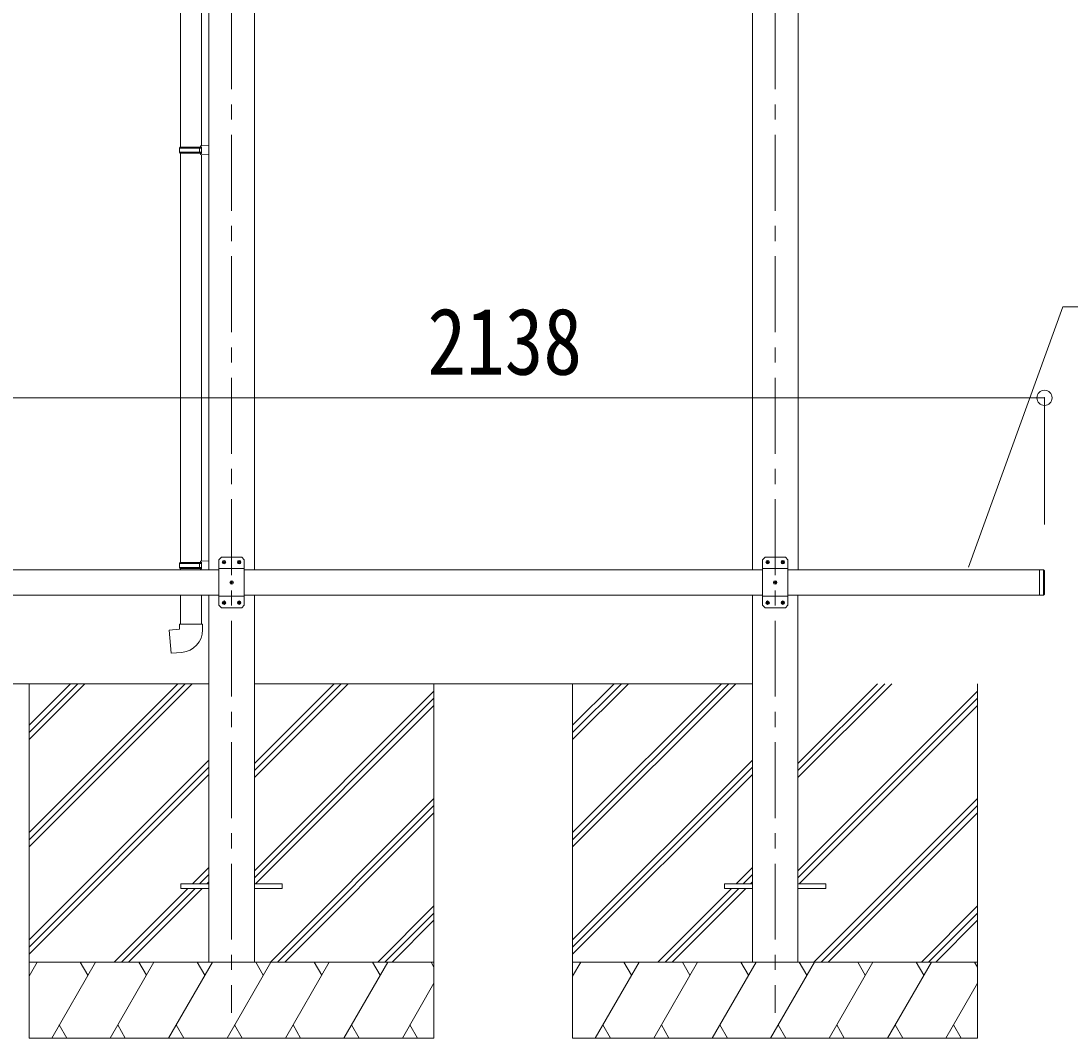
# Model space of a CAD drawing. Units: millimetres at full size, sheet at 1:30; details may follow other scales. Extents: x -8432 to 8432, y -5820 to 5820.
# Drawn here: x 4457 to 6530, y -3235 to -1225 of the extents above; entities that cross this region are included whole.
import ezdxf
from ezdxf.enums import TextEntityAlignment as Align

# ---------------------------------------------------------------- set-up
doc = ezdxf.new("R2010")
doc.units = ezdxf.units.MM
doc.header["$LTSCALE"] = 30
doc.header["$PDMODE"] = 32
doc.header["$PDSIZE"] = 30
doc.linetypes.add('CHAIN1', pattern=[8, 5, -1, 1, -1])
for name, color, linetype, lineweight in [('0-0_0', 7, 'Continuous', 9), ('0-1_本体', 5, 'CHAIN1', 9), ('0-3_ELV2', 4, 'Continuous', 9), ('0-6_OTH_LINE', 6, 'Continuous', 9), ('0-7_SHAPE', 7, 'Continuous', 9), ('0-9_OUTLINE', 7, 'Continuous', 9)]:
    doc.layers.add(name, color=color, linetype=linetype, lineweight=lineweight)
doc.styles.add('ＭＳ ゴシック', font='')
doc.styles.get('ＭＳ ゴシック').set_extended_font_data('MS Gothic')

msp = doc.modelspace()

# ---------------------------------------------------------------- linework, layer by layer
at = {"layer": '0-0_0'}
for p, q in [((4291.39, -2534.54), (4828.39, -2534.54)), ((4473.19, -2534.54), (4473.19, -3234.54)), ((4473.19, -2828.72), (4767.37, -2534.54)), ((4473.19, -2842.86), (4781.51, -2534.54)), ((4473.19, -2857), (4795.65, -2534.54)), ((4473.19, -2644.87), (4583.52, -2534.54)), ((4473.19, -2630.73), (4569.38, -2534.54)), ((4473.19, -2616.59), (4555.24, -2534.54)), ((4918.39, -2720.17), (5104.02, -2534.54)), ((4918.39, -2706.03), (5089.88, -2534.54)), ((4918.39, -2691.89), (5075.74, -2534.54)), ((4918.39, -2534.54), (5902.39, -2534.54)), ((5273.19, -2534.54), (5273.19, -3234.54)), ((5547.19, -2534.54), (5547.19, -3234.54)), ((5547.19, -2828.72), (5841.37, -2534.54)), ((5547.19, -2842.86), (5855.51, -2534.54)), ((5547.19, -2857), (5869.65, -2534.54)), ((5547.19, -2644.87), (5657.52, -2534.54)), ((5547.19, -2630.73), (5643.38, -2534.54)), ((5547.19, -2616.59), (5629.24, -2534.54)), ((5992.39, -2720.17), (6178.02, -2534.54)), ((5992.39, -2706.03), (6163.88, -2534.54)), ((5992.39, -2691.89), (6149.74, -2534.54)), ((6347.19, -2534.54), (6347.19, -3234.54)), ((4918.39, -2904.02), (5273.19, -2549.22)), ((4918.39, -2918.16), (5273.19, -2563.36)), ((5992.39, -2904.02), (6347.19, -2549.22)), ((5992.39, -2918.16), (6347.19, -2563.36)), ((4920.65, -2930.04), (5273.19, -2577.5)), ((5994.65, -2930.04), (6347.19, -2577.5)), ((4473.19, -3040.85), (4827.99, -2686.05)), ((5547.19, -3040.85), (5901.99, -2686.05)), ((4473.19, -3054.99), (4827.99, -2700.19)), ((4473.19, -3069.13), (4827.99, -2714.33)), ((5547.19, -3054.99), (5901.99, -2700.19)), ((5547.19, -3069.13), (5901.99, -2714.33)), ((4950, -3084.54), (5273.19, -2761.35)), ((4964.14, -3084.54), (5273.19, -2775.49)), ((6024, -3084.54), (6347.19, -2761.35)), ((6038.14, -3084.54), (6347.19, -2775.49)), ((4978.28, -3084.54), (5273.19, -2789.63)), ((6052.28, -3084.54), (6347.19, -2789.63)), ((4796.13, -2930.04), (4827.99, -2898.18)), ((5870.13, -2930.04), (5901.99, -2898.18)), ((4810.27, -2930.04), (4827.99, -2912.32)), ((5884.27, -2930.04), (5901.99, -2912.32)), ((4641.63, -3084.54), (4787.13, -2939.04)), ((4655.77, -3084.54), (4801.27, -2939.04)), ((4669.92, -3084.54), (4815.42, -2939.04)), ((4824.42, -2930.04), (4827.99, -2926.47)), ((5715.63, -3084.54), (5861.13, -2939.04)), ((5729.77, -3084.54), (5875.27, -2939.04)), ((5743.92, -3084.54), (5889.42, -2939.04)), ((5898.42, -2930.04), (5901.99, -2926.47)), ((5162.13, -3084.54), (5273.19, -2973.48)), ((6236.13, -3084.54), (6347.19, -2973.48)), ((5176.27, -3084.54), (5273.19, -2987.62)), ((5190.42, -3084.54), (5273.19, -3001.77)), ((6250.27, -3084.54), (6347.19, -2987.62)), ((6264.42, -3084.54), (6347.19, -3001.77)), ((5273.19, -3084.54), (4473.19, -3084.54)), ((4473.19, -3112.04), (4489.07, -3084.54)), ((4517.94, -3234.54), (4604.54, -3084.54)), ((4589.54, -3110.52), (4574.54, -3084.54)), ((4633.41, -3234.54), (4720.01, -3084.54)), ((4705.01, -3110.52), (4690.01, -3084.54)), ((4748.88, -3234.54), (4835.48, -3084.54)), ((4820.48, -3110.52), (4805.48, -3084.54)), ((4864.35, -3234.54), (4950.95, -3084.54)), ((4935.95, -3110.52), (4920.95, -3084.54)), ((4979.82, -3234.54), (5066.42, -3084.54)), ((5051.42, -3110.52), (5036.42, -3084.54)), ((5095.29, -3234.54), (5181.89, -3084.54)), ((5151.89, -3084.54), (5166.89, -3110.52)), ((5267.36, -3084.54), (5273.19, -3094.64)), ((6347.19, -3084.54), (5547.19, -3084.54)), ((5547.19, -3112.04), (5563.07, -3084.54)), ((5591.94, -3234.54), (5678.54, -3084.54)), ((5663.54, -3110.52), (5648.54, -3084.54)), ((5707.41, -3234.54), (5794.01, -3084.54)), ((5779.01, -3110.52), (5764.01, -3084.54)), ((5822.88, -3234.54), (5909.48, -3084.54)), ((5894.48, -3110.52), (5879.48, -3084.54)), ((5938.35, -3234.54), (6024.95, -3084.54)), ((6009.95, -3110.52), (5994.95, -3084.54)), ((6053.82, -3234.54), (6140.42, -3084.54)), ((6125.42, -3110.52), (6110.42, -3084.54)), ((6169.29, -3234.54), (6255.89, -3084.54)), ((6225.89, -3084.54), (6240.89, -3110.52)), ((6341.36, -3084.54), (6347.19, -3094.64)), ((5210.76, -3234.54), (5273.19, -3126.4)), ((6284.76, -3234.54), (6347.19, -3126.4)), ((4532.93, -3208.56), (4547.93, -3234.54)), ((4648.41, -3208.56), (4663.4, -3234.54)), ((4763.88, -3208.56), (4778.88, -3234.54)), ((4879.35, -3208.56), (4894.34, -3234.54)), ((4994.82, -3208.56), (5009.81, -3234.54)), ((5110.29, -3208.56), (5125.28, -3234.54)), ((5225.76, -3208.56), (5240.75, -3234.54)), ((5606.93, -3208.56), (5621.93, -3234.54)), ((5722.41, -3208.56), (5737.4, -3234.54)), ((5837.88, -3208.56), (5852.88, -3234.54)), ((5953.35, -3208.56), (5968.34, -3234.54)), ((6068.82, -3208.56), (6083.81, -3234.54)), ((6184.29, -3208.56), (6199.28, -3234.54)), ((6299.76, -3208.56), (6314.75, -3234.54)), ((4473.19, -3234.54), (5273.19, -3234.54)), ((5547.19, -3234.54), (6347.19, -3234.54))]:
    msp.add_line(p, q, dxfattribs=at)
at = {"layer": '0-1_本体'}
for p, q in [((4873.39, -10.14), (4873.39, -3184.54)), ((5947.39, -10.14), (5947.39, -3184.54))]:
    msp.add_line(p, q, dxfattribs=at)
at = {"layer": '0-3_ELV2'}
for p, q in [((4828.19, -405.54), (4828.19, -2309.54)), ((4918.59, -405.54), (4918.59, -2309.54)), ((5902.19, -405.54), (5902.19, -2309.54)), ((5992.59, -405.54), (5992.59, -2309.54)), ((4853.39, -2284.54), (4848.39, -2289.54)), ((4848.39, -2289.54), (4848.39, -2379.54)), ((4893.39, -2284.54), (4853.39, -2284.54)), ((4857.13, -2294.12), (4856.29, -2294.12)), ((4859.65, -2294.96), (4860.49, -2294.96)), ((4887.13, -2294.12), (4886.29, -2294.12)), ((4889.65, -2294.96), (4890.49, -2294.96)), ((4893.39, -2284.54), (4898.39, -2289.54)), ((4898.39, -2379.54), (4898.39, -2289.54)), ((5927.39, -2284.54), (5922.39, -2289.54)), ((5922.39, -2289.54), (5922.39, -2379.54)), ((5967.39, -2284.54), (5927.39, -2284.54)), ((5931.13, -2294.12), (5930.29, -2294.12)), ((5933.65, -2294.96), (5934.49, -2294.96)), ((5961.13, -2294.12), (5960.29, -2294.12)), ((5963.65, -2294.96), (5964.49, -2294.96)), ((5967.39, -2284.54), (5972.39, -2289.54)), ((5972.39, -2379.54), (5972.39, -2289.54)), ((4351.39, -2309.54), (4848.39, -2309.54)), ((4898.39, -2307.24), (4848.39, -2307.24)), ((5922.39, -2309.54), (4898.39, -2309.54)), ((5972.39, -2307.24), (5922.39, -2307.24)), ((5972.39, -2309.54), (6469.39, -2309.54)), ((6469.39, -2309.54), (6469.39, -2359.54)), ((6477.39, -2309.54), (6469.39, -2309.54)), ((6477.39, -2309.54), (6477.39, -2359.54)), ((6479.39, -2311.54), (6477.39, -2309.54)), ((6479.39, -2311.54), (6479.39, -2357.54)), ((4872.13, -2334.12), (4871.29, -2334.12)), ((4874.65, -2334.96), (4875.49, -2334.96)), ((5946.13, -2334.12), (5945.29, -2334.12)), ((5948.65, -2334.96), (5949.49, -2334.96)), ((4351.39, -2359.54), (4848.39, -2359.54)), ((4828.39, -2359.54), (4828.39, -3084.54)), ((4898.39, -2361.84), (4848.39, -2361.84)), ((4898.39, -2359.54), (5922.39, -2359.54)), ((4918.39, -2359.54), (4918.39, -3084.54)), ((5902.39, -2359.54), (5902.39, -3084.54)), ((5972.39, -2361.84), (5922.39, -2361.84)), ((5972.39, -2359.54), (6469.39, -2359.54)), ((5992.39, -2359.54), (5992.39, -3084.54)), ((6477.39, -2359.54), (6469.39, -2359.54)), ((6479.39, -2357.54), (6477.39, -2359.54)), ((4853.39, -2384.54), (4848.39, -2379.54)), ((4857.13, -2374.12), (4856.29, -2374.12)), ((4859.65, -2374.96), (4860.49, -2374.96)), ((4887.13, -2374.12), (4886.29, -2374.12)), ((4889.65, -2374.96), (4890.49, -2374.96)), ((4893.39, -2384.54), (4898.39, -2379.54)), ((5927.39, -2384.54), (5922.39, -2379.54)), ((5931.13, -2374.12), (5930.29, -2374.12)), ((5933.65, -2374.96), (5934.49, -2374.96)), ((5961.13, -2374.12), (5960.29, -2374.12)), ((5963.65, -2374.96), (5964.49, -2374.96)), ((5967.39, -2384.54), (5972.39, -2379.54)), ((4853.39, -2384.54), (4893.39, -2384.54)), ((5927.39, -2384.54), (5967.39, -2384.54)), ((4773.19, -2930.04), (4773.19, -2939.04)), ((4773.19, -2930.04), (4827.99, -2930.04)), ((4773.19, -2939.04), (4827.99, -2939.04)), ((4918.39, -2930.04), (4973.19, -2930.04)), ((4918.39, -2939.04), (4973.19, -2939.04)), ((4973.19, -2930.04), (4973.19, -2939.04)), ((5847.19, -2930.04), (5847.19, -2939.04)), ((5847.19, -2930.04), (5901.99, -2930.04)), ((5847.19, -2939.04), (5901.99, -2939.04)), ((5992.39, -2930.04), (6047.19, -2930.04)), ((5992.39, -2939.04), (6047.19, -2939.04)), ((6047.19, -2930.04), (6047.19, -2939.04))]:
    msp.add_line(p, q, dxfattribs=at)
for points in [[(4856.29, -2294.12), (4856.29, -2294.96), (4857.13, -2294.96)], [(4858.81, -2293.28), (4858.81, -2292.44), (4857.97, -2292.44), (4857.97, -2293.28)], [(4857.97, -2295.8), (4857.97, -2296.64), (4858.81, -2296.64), (4858.81, -2295.8)], [(4860.49, -2294.96), (4860.49, -2294.12), (4859.65, -2294.12)], [(4886.29, -2294.12), (4886.29, -2294.96), (4887.13, -2294.96)], [(4888.81, -2293.28), (4888.81, -2292.44), (4887.97, -2292.44), (4887.97, -2293.28)], [(4887.97, -2295.8), (4887.97, -2296.64), (4888.81, -2296.64), (4888.81, -2295.8)], [(4890.49, -2294.96), (4890.49, -2294.12), (4889.65, -2294.12)], [(5930.29, -2294.12), (5930.29, -2294.96), (5931.13, -2294.96)], [(5932.81, -2293.28), (5932.81, -2292.44), (5931.97, -2292.44), (5931.97, -2293.28)], [(5931.97, -2295.8), (5931.97, -2296.64), (5932.81, -2296.64), (5932.81, -2295.8)], [(5934.49, -2294.96), (5934.49, -2294.12), (5933.65, -2294.12)], [(5960.29, -2294.12), (5960.29, -2294.96), (5961.13, -2294.96)], [(5962.81, -2293.28), (5962.81, -2292.44), (5961.97, -2292.44), (5961.97, -2293.28)], [(5961.97, -2295.8), (5961.97, -2296.64), (5962.81, -2296.64), (5962.81, -2295.8)], [(5964.49, -2294.96), (5964.49, -2294.12), (5963.65, -2294.12)], [(4871.29, -2334.12), (4871.29, -2334.96), (4872.13, -2334.96)], [(4873.81, -2333.28), (4873.81, -2332.44), (4872.97, -2332.44), (4872.97, -2333.28)], [(4872.97, -2335.8), (4872.97, -2336.64), (4873.81, -2336.64), (4873.81, -2335.8)], [(4875.49, -2334.96), (4875.49, -2334.12), (4874.65, -2334.12)], [(5945.29, -2334.12), (5945.29, -2334.96), (5946.13, -2334.96)], [(5947.81, -2333.28), (5947.81, -2332.44), (5946.97, -2332.44), (5946.97, -2333.28)], [(5946.97, -2335.8), (5946.97, -2336.64), (5947.81, -2336.64), (5947.81, -2335.8)], [(5949.49, -2334.96), (5949.49, -2334.12), (5948.65, -2334.12)], [(4856.29, -2374.12), (4856.29, -2374.96), (4857.13, -2374.96)], [(4858.81, -2373.28), (4858.81, -2372.44), (4857.97, -2372.44), (4857.97, -2373.28)], [(4857.97, -2375.8), (4857.97, -2376.64), (4858.81, -2376.64), (4858.81, -2375.8)], [(4860.49, -2374.96), (4860.49, -2374.12), (4859.65, -2374.12)], [(4886.29, -2374.12), (4886.29, -2374.96), (4887.13, -2374.96)], [(4888.81, -2373.28), (4888.81, -2372.44), (4887.97, -2372.44), (4887.97, -2373.28)], [(4887.97, -2375.8), (4887.97, -2376.64), (4888.81, -2376.64), (4888.81, -2375.8)], [(4890.49, -2374.96), (4890.49, -2374.12), (4889.65, -2374.12)], [(5930.29, -2374.12), (5930.29, -2374.96), (5931.13, -2374.96)], [(5932.81, -2373.28), (5932.81, -2372.44), (5931.97, -2372.44), (5931.97, -2373.28)], [(5931.97, -2375.8), (5931.97, -2376.64), (5932.81, -2376.64), (5932.81, -2375.8)], [(5934.49, -2374.96), (5934.49, -2374.12), (5933.65, -2374.12)], [(5960.29, -2374.12), (5960.29, -2374.96), (5961.13, -2374.96)], [(5962.81, -2373.28), (5962.81, -2372.44), (5961.97, -2372.44), (5961.97, -2373.28)], [(5961.97, -2375.8), (5961.97, -2376.64), (5962.81, -2376.64), (5962.81, -2375.8)], [(5964.49, -2374.96), (5964.49, -2374.12), (5963.65, -2374.12)]]:
    msp.add_lwpolyline(points, dxfattribs=at)
for centre in [(4858.39, -2294.54), (4888.39, -2294.54), (5932.39, -2294.54), (5962.39, -2294.54), (4873.39, -2334.54), (5947.39, -2334.54), (4858.39, -2374.54), (4888.39, -2374.54), (5932.39, -2374.54), (5962.39, -2374.54)]:
    msp.add_circle(centre, 3.5, dxfattribs=at)
for centre, start, end in [((4857.13, -2293.28), 270, 0), ((4857.13, -2295.8), 0, 90), ((4859.65, -2293.28), 180, 270), ((4859.65, -2295.8), 90, 180), ((4887.13, -2293.28), 270, 0), ((4887.13, -2295.8), 0, 90), ((4889.65, -2293.28), 180, 270), ((4889.65, -2295.8), 90, 180), ((5931.13, -2293.28), 270, 0), ((5931.13, -2295.8), 0, 90), ((5933.65, -2293.28), 180, 270), ((5933.65, -2295.8), 90, 180), ((5961.13, -2293.28), 270, 0), ((5961.13, -2295.8), 0, 90), ((5963.65, -2293.28), 180, 270), ((5963.65, -2295.8), 90, 180), ((4872.13, -2333.28), 270, 0), ((4872.13, -2335.8), 0, 90), ((4874.65, -2333.28), 180, 270), ((4874.65, -2335.8), 90, 180), ((5946.13, -2333.28), 270, 0), ((5946.13, -2335.8), 0, 90), ((5948.65, -2333.28), 180, 270), ((5948.65, -2335.8), 90, 180), ((4857.13, -2373.28), 270, 0), ((4857.13, -2375.8), 0, 90), ((4859.65, -2373.28), 180, 270), ((4859.65, -2375.8), 90, 180), ((4887.13, -2373.28), 270, 0), ((4887.13, -2375.8), 0, 90), ((4889.65, -2373.28), 180, 270), ((4889.65, -2375.8), 90, 180), ((5931.13, -2373.28), 270, 0), ((5931.13, -2375.8), 0, 90), ((5933.65, -2373.28), 180, 270), ((5933.65, -2375.8), 90, 180), ((5961.13, -2373.28), 270, 0), ((5961.13, -2375.8), 0, 90), ((5963.65, -2373.28), 180, 270), ((5963.65, -2375.8), 90, 180)]:
    msp.add_arc(centre, 0.84, start, end, dxfattribs=at)
at = {"layer": '0-6_OTH_LINE'}
for p, q in [((4341.39, -1969.79), (6479.39, -1969.79)), ((6479.39, -1969.79), (6479.39, -2219.79))]:
    msp.add_line(p, q, dxfattribs=at)
msp.add_point((6479.39, -1969.79), dxfattribs=at)
at = {"layer": '0-7_SHAPE', "color": 6}
for p, q in [((6329.1, -2304.48), (6515.74, -1790.16)), ((6515.74, -1790.16), (7141.33, -1790.16))]:
    msp.add_line(p, q, dxfattribs=at)
at = {"layer": '0-9_OUTLINE'}
for p, q in [((4772.19, -710.61), (4772.19, -1474.49)), ((4814.19, -713.17), (4814.19, -1471.93)), ((4770.19, -1476.49), (4771.19, -1474.49)), ((4770.19, -1476.49), (4814.19, -1476.49)), ((4770.19, -1476.49), (4770.19, -1484.49)), ((4770.19, -1484.49), (4814.19, -1484.49)), ((4770.19, -1484.49), (4771.19, -1486.49)), ((4771.19, -1474.49), (4814.19, -1474.49)), ((4771.19, -1486.49), (4814.19, -1486.49)), ((4772.19, -1486.49), (4772.19, -2294.98)), ((4809.71, -1476.49), (4809.28, -1474.49)), ((4812.19, -1471.99), (4828.19, -1471.52)), ((4812.19, -1473.99), (4812.19, -1471.99)), ((4812.19, -1473.99), (4814.19, -1473.99)), ((4812.19, -1488.99), (4812.19, -1486.99)), ((4812.19, -1488.99), (4828.19, -1489.46)), ((4814.19, -1489.04), (4814.19, -2292.42)), ((4828.19, -1471.52), (4828.19, -1489.46)), ((4770.19, -2296.98), (4771.19, -2294.98)), ((4770.19, -2296.98), (4814.19, -2296.98)), ((4770.19, -2296.98), (4770.19, -2304.98)), ((4771.19, -2294.98), (4814.19, -2294.98)), ((4809.71, -2296.98), (4809.28, -2294.98)), ((4812.19, -2292.48), (4828.19, -2292.01)), ((4812.19, -2294.48), (4812.19, -2292.48)), ((4812.19, -2294.48), (4814.19, -2294.48)), ((4828.19, -2292.01), (4828.19, -2309.54)), ((4770.19, -2304.98), (4814.19, -2304.98)), ((4770.19, -2304.98), (4771.19, -2306.98)), ((4771.19, -2306.98), (4814.19, -2306.98)), ((4772.19, -2306.98), (4772.19, -2309.54)), ((4812.19, -2309.48), (4812.19, -2307.48)), ((4812.19, -2309.48), (4814.19, -2309.54)), ((4772.19, -2359.54), (4772.19, -2416.98)), ((4814.19, -2359.54), (4814.19, -2416.98)), ((4770.19, -2416.98), (4816.19, -2416.98)), ((4770.19, -2426.98), (4770.19, -2416.98)), ((4816.19, -2416.98), (4816.19, -2427.9))]:
    msp.add_line(p, q, dxfattribs=at)
for points in [[(4809.71, -1476.49), (4809.71, -1484.49), (4809.28, -1486.49)], [(4812.19, -1486.99), (4814.19, -1486.99), (4814.19, -1473.99)], [(4809.71, -2296.98), (4809.71, -2304.98), (4809.28, -2306.98)], [(4812.19, -2307.48), (4814.19, -2307.48), (4814.19, -2294.48)], [(4775.11, -2472.73), (4754.27, -2474.55), (4750.27, -2428.73), (4770.19, -2426.98)]]:
    msp.add_lwpolyline(points, dxfattribs=at)
msp.add_arc((4771.19, -2427.9), 45, 275, 0, dxfattribs=at)

# ---------------------------------------------------------------- texts
at = {"layer": '0-6_OTH_LINE', "color": 7, "style": 'ＭＳ ゴシック', "width": 0.85}
msp.add_text('2138', height=132, dxfattribs=at).set_placement((5260.39, -1963.79), align=Align.BOTTOM_LEFT)

doc.saveas('drawing.dxf')
